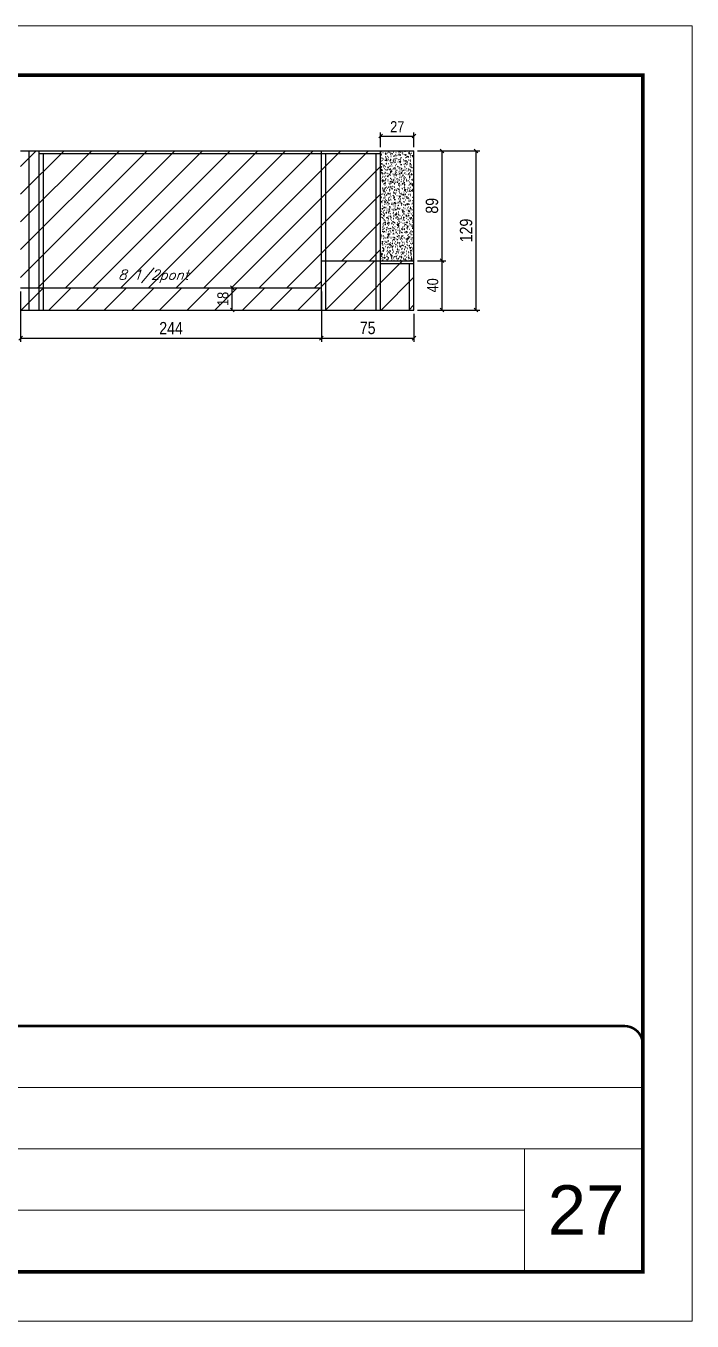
# Model space of a CAD drawing. Extents: x -20960 to -5926, y -2106 to 21915.
# Drawn here: x -8079 to -7538, y 13974 to 15024 of the extents above; entities that cross this region are included whole.
import ezdxf

# ---------------------------------------------------------------- set-up
doc = ezdxf.new("R2010")
doc.units = 0
doc.linetypes.add('CONTINUO', pattern=[0])
doc.linetypes.add('DASHED', pattern=[0.75, 0.5, -0.25])
for name, color, linetype, lineweight in [('CARIMBO', 255, 'Continuous', 9), ('Folhas', 255, 'Continuous', 9), ('SARRAFO DE PRESSAO', 251, 'DASHED', 9)]:
    doc.layers.add(name, color=color, linetype=linetype, lineweight=lineweight)
for name, color, linetype in [('COTA', 241, 'Continuous'), ('Painéis', 200, 'Continuous'), ('Reaproveitamento', 251, 'Continuous'), ('SARR_2.2x7', 40, 'Continuous'), ('SARR_3.5x7', 81, 'Continuous'), ('texto', 7, 'Continuous')]:
    doc.layers.add(name, color=color, linetype=linetype)
doc.styles.add('ARIAL', font='arial.ttf')
doc.styles.add('COTA TECNICA', font='techl___.ttf', dxfattribs={"height": 10})
doc.styles.add('COTA TECNICA-50', font='techl___.ttf', dxfattribs={"height": 9})
doc.styles.add('Romans', font='romans.shx')
doc.dimstyles.new('COTA PAINEL-50', dxfattribs={"dimtxt": 9, "dimasz": 3, "dimexe": 3, "dimexo": 3, "dimgap": 3, "dimtad": 1, "dimdec": 1, "dimzin": 12, "dimdsep": 46, "dimtxsty": 'COTA TECNICA-50', "dimblk1": 'OBLIQUE', "dimblk2": 'OBLIQUE', "dimsah": 1, "dimcen": 0.9, "dimclrd": 4, "dimclre": 4, "dimclrt": 240, "dimadec": 1, "dimazin": 3, "dimtfac": 1, "dimtdec": 1, "dimtmove": 0, "dimatfit": 3, "dimfxl": 1, "dimtolj": 1, "dimtzin": 12, "dimarcsym": 0})
doc.dimstyles.new('PAINEL', dxfattribs={"dimtxt": 10, "dimasz": 3, "dimexe": 3, "dimexo": 3, "dimgap": 3, "dimtad": 1, "dimdec": 1, "dimzin": 12, "dimdsep": 46, "dimtxsty": 'COTA TECNICA', "dimblk1": 'OBLIQUE', "dimblk2": 'OBLIQUE', "dimsah": 1, "dimcen": 0.9, "dimclrd": 4, "dimclre": 4, "dimclrt": 240, "dimadec": 1, "dimazin": 3, "dimtfac": 1, "dimtdec": 1, "dimtmove": 0, "dimatfit": 3, "dimfxl": 1, "dimtolj": 1, "dimtzin": 12, "dimarcsym": 0})
pattern_1 = [(45, (1571.5, 1148.575), (-11.22532, 11.22532), [])]
pattern_2 = [(45, (3170, 1148.575), (-11.22532, 11.22532), [])]

# ---------------------------------------------------------------- blocks, each defined once
blk = doc.blocks.new('9999999999')
at = {"color": 30, "linetype": 'CONTINUO'}
for p, q in [((98564.6, 34379.6), (99584, 34379.6)), ((98564.6, 34329.8), (99488, 34329.8)), ((99584, 34329.8), (99488, 34329.8)), ((99488, 34329.8), (99488, 34230.2)), ((98564.6, 34280), (99488, 34280))]:
    blk.add_line(p, q, dxfattribs=at)
at = {"color": 30, "linetype": 'CONTINUO', "const_width": 2}
blk.add_lwpolyline([(99584, 34230.2), (99584, 34414.4, 0.414214), (99569, 34429.4), (98229, 34429.4, 0.414214), (98214, 34414.4), (98214, 34245.2, 0.414214), (98229, 34230.2), (99584, 34230.2)], format="xyb", dxfattribs=at)
at = {"layer": 'Folhas'}
blk.add_lwpolyline([(98139, 34190.2), (99624, 34190.2), (99624, 35240.2), (98139, 35240.2)], close=True, dxfattribs=at)
at = {"layer": 'Folhas', "color": 30, "const_width": 3}
blk.add_lwpolyline([(98214, 34230.2), (99584, 34230.2), (99584, 35200.2), (98214, 35200.2)], close=True, dxfattribs=at)
blk = doc.blocks.new('_Oblique')
at = {"color": 0, "linetype": 'ByBlock', "lineweight": -2}
blk.add_line((-0.5, -0.5), (0.5, 0.5), dxfattribs=at)
blk = doc.blocks.new('*D7349')
at = {"layer": 'COTA', "color": 4, "lineweight": -2, "ltscale": 25, "transparency": 16777216}
for p, q in [((-8083.2, 14808.6), (-8083.2, 14767.8)), ((-7839.2, 14808.6), (-7839.2, 14767.8)), ((-8083.2, 14770.8), (-7839.2, 14770.8))]:
    blk.add_line(p, q, dxfattribs=at)
at = {"layer": 'Defpoints', "color": 0, "ltscale": 25, "transparency": 16777216}
for p in [(-8083.2, 14811.6), (-7839.2, 14811.6), (-7839.2, 14770.8)]:
    blk.add_point(p, dxfattribs=at)
at = {"layer": 'COTA', "color": 4, "lineweight": -2, "ltscale": 25, "transparency": 16777216, "xscale": 3, "yscale": 3, "zscale": 3, "rotation": 180}
blk.add_blockref('_Oblique', (-8083.2, 14770.8), dxfattribs=at)
at = {"layer": 'COTA', "color": 4, "lineweight": -2, "ltscale": 25, "transparency": 16777216, "xscale": 3, "yscale": 3, "zscale": 3}
blk.add_blockref('_Oblique', (-7839.2, 14770.8), dxfattribs=at)
at = {"layer": 'COTA', "color": 240, "ltscale": 25, "transparency": 16777216, "insert": (-7961.2, 14778.9), "char_height": 10, "attachment_point": 5, "style": 'COTA TECNICA'}
blk.add_mtext('\\A1;244', dxfattribs=at)
blk = doc.blocks.new('*D7321')
at = {"layer": 'COTA', "color": 4, "lineweight": -2, "ltscale": 25, "transparency": 16777216}
for p, q in [((-7839.2, 14790.6), (-7839.2, 14767.8)), ((-7764.2, 14790.6), (-7764.2, 14767.8)), ((-7839.2, 14770.8), (-7764.2, 14770.8))]:
    blk.add_line(p, q, dxfattribs=at)
at = {"layer": 'Defpoints', "color": 0, "ltscale": 25, "transparency": 16777216}
for p in [(-7839.2, 14793.6), (-7764.2, 14793.6), (-7764.2, 14770.8)]:
    blk.add_point(p, dxfattribs=at)
at = {"layer": 'COTA', "color": 4, "lineweight": -2, "ltscale": 25, "transparency": 16777216, "xscale": 3, "yscale": 3, "zscale": 3, "rotation": 180}
blk.add_blockref('_Oblique', (-7839.2, 14770.8), dxfattribs=at)
at = {"layer": 'COTA', "color": 4, "lineweight": -2, "ltscale": 25, "transparency": 16777216, "xscale": 3, "yscale": 3, "zscale": 3}
blk.add_blockref('_Oblique', (-7764.2, 14770.8), dxfattribs=at)
at = {"layer": 'COTA', "color": 240, "ltscale": 25, "transparency": 16777216, "insert": (-7801.7, 14779), "char_height": 10, "attachment_point": 5, "style": 'COTA TECNICA'}
blk.add_mtext('\\A1;75', dxfattribs=at)
blk = doc.blocks.new('*D7322')
at = {"layer": 'COTA', "color": 4, "lineweight": -2, "ltscale": 25, "transparency": 16777216}
for p, q in [((-7761.2, 14922.6), (-7710.7, 14922.6)), ((-7713.7, 14793.6), (-7713.7, 14922.6)), ((-7761.2, 14793.6), (-7710.7, 14793.6))]:
    blk.add_line(p, q, dxfattribs=at)
at = {"layer": 'Defpoints', "color": 0, "ltscale": 25, "transparency": 16777216}
for p in [(-7764.2, 14922.6), (-7713.7, 14922.6), (-7764.2, 14793.6)]:
    blk.add_point(p, dxfattribs=at)
at = {"layer": 'COTA', "color": 4, "lineweight": -2, "ltscale": 25, "transparency": 16777216, "xscale": 3, "yscale": 3, "zscale": 3}
for p, rotation in [((-7713.7, 14922.6), 90), ((-7713.7, 14793.6), 270)]:
    blk.add_blockref('_Oblique', p, dxfattribs=dict(at, rotation=rotation))
at = {"layer": 'COTA', "color": 240, "ltscale": 25, "transparency": 16777216, "insert": (-7721.8, 14858.1), "char_height": 10, "attachment_point": 5, "rotation": 90, "style": 'COTA TECNICA'}
blk.add_mtext('\\A1;129', dxfattribs=at)
blk = doc.blocks.new('*D7323')
at = {"layer": 'COTA', "color": 4, "lineweight": -2, "ltscale": 25, "transparency": 16777216}
for p, q in [((-7761.2, 14922.6), (-7738.3, 14922.6)), ((-7741.3, 14833.6), (-7741.3, 14922.6)), ((-7761.2, 14833.6), (-7738.3, 14833.6))]:
    blk.add_line(p, q, dxfattribs=at)
at = {"layer": 'Defpoints', "color": 0, "ltscale": 25, "transparency": 16777216}
for p in [(-7764.2, 14922.6), (-7741.3, 14922.6), (-7764.2, 14833.6)]:
    blk.add_point(p, dxfattribs=at)
at = {"layer": 'COTA', "color": 4, "lineweight": -2, "ltscale": 25, "transparency": 16777216, "xscale": 3, "yscale": 3, "zscale": 3}
for p, rotation in [((-7741.3, 14922.6), 90), ((-7741.3, 14833.6), 270)]:
    blk.add_blockref('_Oblique', p, dxfattribs=dict(at, rotation=rotation))
at = {"layer": 'COTA', "color": 240, "ltscale": 25, "transparency": 16777216, "insert": (-7749.5, 14878.1), "char_height": 10, "attachment_point": 5, "rotation": 90, "style": 'COTA TECNICA'}
blk.add_mtext('\\A1;89', dxfattribs=at)
blk = doc.blocks.new('*D7342')
at = {"layer": 'COTA', "color": 4, "lineweight": -2, "transparency": 16777216}
for p, q in [((-7791.2, 14925.6), (-7791.2, 14937.6)), ((-7791.2, 14934.6), (-7764.2, 14934.6)), ((-7764.2, 14925.6), (-7764.2, 14937.6))]:
    blk.add_line(p, q, dxfattribs=at)
at = {"layer": 'Defpoints', "color": 0, "transparency": 16777216}
for p in [(-7764.2, 14934.6), (-7791.2, 14922.6), (-7764.2, 14922.6)]:
    blk.add_point(p, dxfattribs=at)
at = {"layer": 'COTA', "color": 4, "lineweight": -2, "transparency": 16777216, "xscale": 3, "yscale": 3, "zscale": 3, "rotation": 180}
blk.add_blockref('_Oblique', (-7791.2, 14934.6), dxfattribs=at)
at = {"layer": 'COTA', "color": 4, "lineweight": -2, "transparency": 16777216, "xscale": 3, "yscale": 3, "zscale": 3}
blk.add_blockref('_Oblique', (-7764.2, 14934.6), dxfattribs=at)
at = {"layer": 'COTA', "color": 240, "transparency": 16777216, "insert": (-7777.7, 14942.2), "char_height": 9, "attachment_point": 5, "style": 'COTA TECNICA-50'}
blk.add_mtext('\\A1;27', dxfattribs=at)
blk = doc.blocks.new('*D7343')
at = {"layer": 'COTA', "color": 4, "lineweight": -2, "transparency": 16777216}
for p, q in [((-7761.2, 14833.6), (-7738.3, 14833.6)), ((-7741.3, 14793.6), (-7741.3, 14833.6)), ((-7761.2, 14793.6), (-7738.3, 14793.6))]:
    blk.add_line(p, q, dxfattribs=at)
at = {"layer": 'Defpoints', "color": 0, "transparency": 16777216}
for p in [(-7764.2, 14833.6), (-7741.3, 14833.6), (-7764.2, 14793.6)]:
    blk.add_point(p, dxfattribs=at)
at = {"layer": 'COTA', "color": 4, "lineweight": -2, "transparency": 16777216, "xscale": 3, "yscale": 3, "zscale": 3}
for p, rotation in [((-7741.3, 14833.6), 90), ((-7741.3, 14793.6), 270)]:
    blk.add_blockref('_Oblique', p, dxfattribs=dict(at, rotation=rotation))
at = {"layer": 'COTA', "color": 240, "transparency": 16777216, "insert": (-7748.9, 14813.6), "char_height": 9, "attachment_point": 5, "rotation": 90, "style": 'COTA TECNICA-50'}
blk.add_mtext('\\A1;40', dxfattribs=at)
blk = doc.blocks.new('*D7344')
at = {"layer": 'COTA', "color": 4, "lineweight": -2, "transparency": 16777216}
for p, q in [((-7920.7, 14811.6), (-7908.6, 14811.6)), ((-7911.6, 14793.6), (-7911.6, 14811.6)), ((-7920.7, 14793.6), (-7908.6, 14793.6))]:
    blk.add_line(p, q, dxfattribs=at)
at = {"layer": 'Defpoints', "color": 0, "transparency": 16777216}
for p in [(-7923.7, 14811.6), (-7911.6, 14811.6), (-7923.7, 14793.6)]:
    blk.add_point(p, dxfattribs=at)
at = {"layer": 'COTA', "color": 4, "lineweight": -2, "transparency": 16777216, "xscale": 3, "yscale": 3, "zscale": 3}
for p, rotation in [((-7911.6, 14811.6), 90), ((-7911.6, 14793.6), 270)]:
    blk.add_blockref('_Oblique', p, dxfattribs=dict(at, rotation=rotation))
at = {"layer": 'COTA', "color": 240, "transparency": 16777216, "insert": (-7919.1, 14802.6), "char_height": 9, "attachment_point": 5, "rotation": 90, "style": 'COTA TECNICA-50'}
blk.add_mtext('\\A1;18', dxfattribs=at)

msp = doc.modelspace()

# ---------------------------------------------------------------- hatches: boundary and pattern name
at = {"layer": 'COTA', "linetype": 'ByBlock'}
h = msp.add_hatch(dxfattribs=at)
h.set_pattern_fill('AR-CONC', color=256, scale=0.03)
h.set_pattern_definition([(50, (1571.5, 1148.575), (5.4655401, -0.4781726), [0.5715, -6.2865]), (355, (1571.5, 1148.575), (-1.0573026, 5.7317054), [0.4572, -5.0292175]), (100.451445, (1571.9555, 1148.535), (4.4082374, 5.2535326), [0.4857003, -5.3427073]), (46.1842, (1571.5, 1150.099), (8.1323712, -1.2612698), [0.85725, -9.42975]), (96.63556, (1572.178, 1149.994), (7.122124, 7.4227837), [0.7285507, -8.0140682]), (351.18415, (1571.5, 1150.099), (7.122124, 7.4227837), [0.685799, -7.543792]), (21, (1572.262, 1149.718), (4.5484317, -3.067956), [0.5715, -6.2865]), (326, (1572.262, 1149.718), (1.8540609, 5.525639), [0.4572, -5.0292]), (71.451445, (1572.641, 1149.4624), (6.4024926, 2.457683), [0.4857003, -5.3426981]), (37.5, (1571.5, 1148.5751), (0.0926581, 2.53665117), [0, -4.96824, 0, -5.1054, 0, -5.04825]), (7.5, (1571.5, 1148.575), (2.00458988, 3.00541724), [0, -2.91084, 0, -4.85394, 0, -1.92405]), (327.5, (1569.8007, 1148.5751), (4.06771786, -0.17186232), [0, -1.905, 0, -5.9436, 0, -7.8867]), (317.5, (1569.0387, 1148.575), (4.44387544, 0.7627947), [0, -2.4765, 0, -3.94716, 0, -5.6007])])
h.paths.add_polyline_path([(-7791.23, 14833.61), (-7764.23, 14833.61), (-7764.23, 14922.61), (-7791.23, 14922.61)])
at = {"layer": 'Reaproveitamento', "transparency": 33554684}
h = msp.add_hatch(dxfattribs=at)
h.set_pattern_fill('ANSI31', color=256, scale=5)
h.set_pattern_definition(pattern_1)
h.paths.add_polyline_path([(-7839.2, 14811.61), (-7839.2, 14922.61), (-8083.2, 14922.61), (-8083.2, 14811.61)])
h = msp.add_hatch(dxfattribs=at)
h.set_pattern_fill('ANSI31', color=256, scale=5)
h.set_pattern_definition(pattern_1)
h.paths.add_polyline_path([(-7791.23, 14922.61), (-7839.2, 14922.61), (-7839.2, 14833.61), (-7791.23, 14833.61)])
h = msp.add_hatch(dxfattribs=at)
h.set_pattern_fill('ANSI31', color=256, scale=5)
h.set_pattern_definition(pattern_2)
h.paths.add_polyline_path([(-7764.23, 14793.61), (-7764.23, 14833.61), (-7839.2, 14833.61), (-7839.2, 14793.61)])
h = msp.add_hatch(dxfattribs=at)
h.set_pattern_fill('ANSI31', color=256, scale=5)
h.set_pattern_definition(pattern_2)
h.paths.add_polyline_path([(-7839.2, 14793.61), (-7839.2, 14811.61), (-8083.2, 14811.61), (-8083.2, 14793.61)])

# ---------------------------------------------------------------- linework, layer by layer
at = {"layer": 'COTA', "linetype": 'ByBlock'}
for p in [(-7791.23, 14922.61), (-7764.23, 14833.61)]:
    msp.add_line(p, (-7764.23, 14922.61), dxfattribs=at)
at = {"layer": 'Painéis'}
for p, q in [((-8083.2, 14922.61), (-7791.23, 14922.61)), ((-7839.2, 14833.61), (-7764.23, 14833.61)), ((-8083.2, 14811.61), (-7839.2, 14811.61)), ((-8083.2, 14793.61), (-7764.23, 14793.61))]:
    msp.add_line(p, q, dxfattribs=at)
at = {"layer": 'Painéis', "ltscale": 25}
for p, q in [((-7839.2, 14793.61), (-7839.2, 14922.61)), ((-7791.23, 14833.61), (-7791.23, 14922.61)), ((-7764.23, 14793.61), (-7764.23, 14833.61))]:
    msp.add_line(p, q, dxfattribs=at)
at = {"layer": 'SARR_2.2x7', "linetype": 'Continuous'}
for p, q in [((-8076.2, 14811.61), (-8076.2, 14922.61)), ((-8068.2, 14920.41), (-7839.2, 14920.41)), ((-7839.2, 14920.41), (-7791.23, 14920.41)), ((-7791.23, 14831.41), (-7764.23, 14831.41)), ((-8076.2, 14793.61), (-8076.2, 14811.61))]:
    msp.add_line(p, q, dxfattribs=at)
at = {"layer": 'SARR_3.5x7'}
for p, q in [((-8068.2, 14793.61), (-8068.2, 14922.61)), ((-7791.23, 14793.61), (-7791.23, 14922.61)), ((-8064.7, 14793.61), (-8064.7, 14920.41)), ((-7839.2, 14793.61), (-7839.2, 14920.41)), ((-7835.7, 14793.61), (-7835.7, 14920.41)), ((-7794.73, 14793.61), (-7794.73, 14920.41)), ((-7767.73, 14793.61), (-7767.73, 14831.41)), ((-8068.2, 14793.61), (-8064.7, 14793.61)), ((-7839.2, 14793.61), (-7835.7, 14793.61)), ((-7794.73, 14793.61), (-7791.23, 14793.61))]:
    msp.add_line(p, q, dxfattribs=at)

# ---------------------------------------------------------------- block references
at = {"layer": 'SARRAFO DE PRESSAO', "color": 6, "linetype": 'ByBlock'}
msp.add_blockref('9999999999', (-107162.48, -20216.26), dxfattribs=at)

# ---------------------------------------------------------------- texts
at = {"layer": 'CARIMBO', "style": 'ARIAL'}
msp.add_text('27', height=40, dxfattribs=at).set_placement((-7655.64, 14044.08))
at = {"layer": 'texto', "color": 2, "insert": (-7975.59, 14820.9), "char_height": 8, "attachment_point": 5, "style": 'Romans'}
msp.add_mtext('{\\Q19;\\C256;8 1/2pont}', dxfattribs=at)

# ---------------------------------------------------------------- dimensions: what is measured, and where the dimension line sits
at = {"layer": 'COTA'}
dim = msp.add_linear_dim(base=(-7764.23, 14934.61), p1=(-7791.23, 14922.61), p2=(-7764.23, 14922.61), dimstyle='COTA PAINEL-50', dxfattribs=at)
dim.commit()
dim.dimension.update_dxf_attribs({"geometry": '*D7342', "text_midpoint": (-7777.73, 14942.17)})
at = {"layer": 'COTA', "ltscale": 25}
for base, p1, picture, middle in [((-7713.72, 14922.61), (-7764.23, 14793.61), '*D7322', (-7721.8, 14858.11)), ((-7741.35, 14922.61), (-7764.23, 14833.61), '*D7323', (-7749.45, 14878.11))]:
    dim = msp.add_linear_dim(base=base, p1=p1, p2=(-7764.23, 14922.61), angle=90, dimstyle='PAINEL', dxfattribs=at)
    dim.commit()
    dim.dimension.update_dxf_attribs({"geometry": picture, "text_midpoint": middle})
at = {"layer": 'COTA'}
for base, p1, p2, picture, middle in [((-7741.35, 14833.61), (-7764.23, 14793.61), (-7764.23, 14833.61), '*D7343', (-7748.94, 14813.61)), ((-7911.55, 14811.61), (-7923.71, 14793.61), (-7923.71, 14811.61), '*D7344', (-7919.14, 14802.61))]:
    dim = msp.add_linear_dim(base=base, p1=p1, p2=p2, angle=90, dimstyle='COTA PAINEL-50', dxfattribs=at)
    dim.commit()
    dim.dimension.update_dxf_attribs({"geometry": picture, "text_midpoint": middle})
at = {"layer": 'COTA', "ltscale": 25}
for base, p1, p2, picture, middle in [((-7839.2, 14770.85), (-8083.2, 14811.61), (-7839.2, 14811.61), '*D7349', (-7961.2, 14778.92)), ((-7764.23, 14770.85), (-7839.2, 14793.61), (-7764.23, 14793.61), '*D7321', (-7801.71, 14778.96))]:
    dim = msp.add_linear_dim(base=base, p1=p1, p2=p2, dimstyle='PAINEL', override={"dimtmove": 1}, dxfattribs=at)
    dim.commit()
    dim.dimension.update_dxf_attribs({"geometry": picture, "text_midpoint": middle})

doc.saveas('drawing.dxf')
